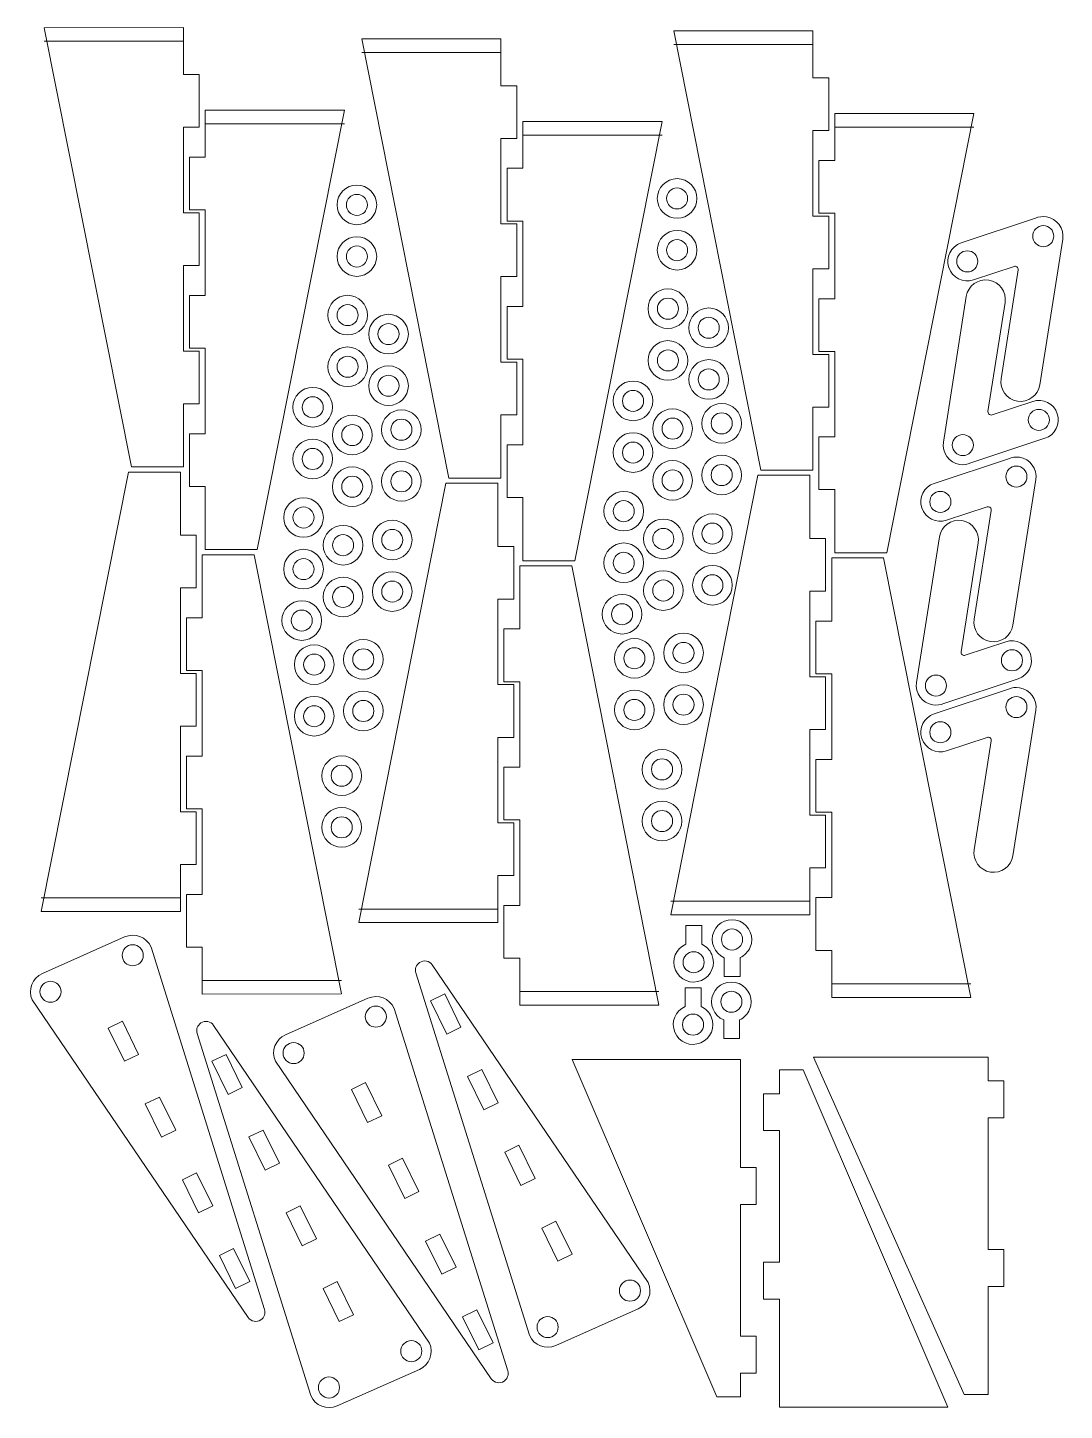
# Model space of a CAD drawing. Header units: millimetres. Extents: x 5 to 325, y 424 to 695.
# Drawn here: x 226.8 to 325.1, y 558.6 to 689.8 of the extents above; entities that cross this region are included whole.
import ezdxf

# ---------------------------------------------------------------- set-up
doc = ezdxf.new("R2010")
doc.units = ezdxf.units.MM
doc.header["$MEASUREMENT"] = 0
doc.layers.get('0').update_dxf_attribs({"lineweight": 0})

# ---------------------------------------------------------------- blocks, each defined once
blk = doc.blocks.new('Block_241')
at = {"color": 18, "lineweight": 9, "true_color": 0x000000}
blk.add_line((256.85, 680.64), (243.65, 680.64), dxfattribs=at)
blk.add_lwpolyline([(256.85, 681.93), (248.58, 640.24), (243.65, 640.24), (243.65, 646.24), (242.15, 646.24), (242.15, 651.24), (243.65, 651.24), (243.65, 659.36), (242.15, 659.36), (242.15, 664.36), (243.65, 664.36), (243.65, 672.48), (242.15, 672.48), (242.15, 677.48), (243.65, 677.48), (243.65, 681.93)], close=True, dxfattribs=at)
blk = doc.blocks.new('Block_242')
at = {"color": 18, "lineweight": 9, "true_color": 0x000000}
for radius in [1.88, 1]:
    blk.add_circle((292.64, 652.22), radius, dxfattribs=at)
blk = doc.blocks.new('Block_243')
at = {"color": 18, "lineweight": 9, "true_color": 0x000000}
for radius in [1.88, 1]:
    blk.add_circle((292.64, 647.32), radius, dxfattribs=at)
blk = doc.blocks.new('Block_244')
at = {"color": 18, "lineweight": 9, "true_color": 0x000000}
for radius in [1.88, 1]:
    blk.add_circle((288.41, 673.56), radius, dxfattribs=at)
blk = doc.blocks.new('Block_245')
at = {"color": 18, "lineweight": 9, "true_color": 0x000000}
for radius in [1.88, 1]:
    blk.add_circle((288.41, 668.65), radius, dxfattribs=at)
blk = doc.blocks.new('Block_246')
at = {"color": 18, "lineweight": 9, "true_color": 0x000000}
for radius in [1.88, 1]:
    blk.add_circle((291.76, 641.76), radius, dxfattribs=at)
blk = doc.blocks.new('Block_247')
at = {"color": 18, "lineweight": 9, "true_color": 0x000000}
for radius in [1.88, 1]:
    blk.add_circle((291.76, 636.86), radius, dxfattribs=at)
blk = doc.blocks.new('Block_248')
at = {"color": 18, "lineweight": 9, "true_color": 0x000000}
for radius in [1.88, 1]:
    blk.add_circle((287.54, 663.1), radius, dxfattribs=at)
blk = doc.blocks.new('Block_249')
at = {"color": 18, "lineweight": 9, "true_color": 0x000000}
for radius in [1.88, 1]:
    blk.add_circle((287.54, 658.19), radius, dxfattribs=at)
blk = doc.blocks.new('Block_250')
at = {"color": 18, "lineweight": 9, "true_color": 0x000000}
for radius in [1.88, 1]:
    blk.add_circle((284.23, 654.35), radius, dxfattribs=at)
blk = doc.blocks.new('Block_251')
at = {"color": 18, "lineweight": 9, "true_color": 0x000000}
for radius in [1.88, 1]:
    blk.add_circle((284.23, 649.45), radius, dxfattribs=at)
blk = doc.blocks.new('Block_252')
at = {"color": 18, "lineweight": 9, "true_color": 0x000000}
for radius in [1.88, 1]:
    blk.add_circle((287.98, 651.72), radius, dxfattribs=at)
blk = doc.blocks.new('Block_253')
at = {"color": 18, "lineweight": 9, "true_color": 0x000000}
for radius in [1.88, 1]:
    blk.add_circle((287.98, 646.81), radius, dxfattribs=at)
blk = doc.blocks.new('Block_254')
at = {"color": 18, "lineweight": 9, "true_color": 0x000000}
for radius in [1.88, 1]:
    blk.add_circle((283.35, 643.89), radius, dxfattribs=at)
blk = doc.blocks.new('Block_255')
at = {"color": 18, "lineweight": 9, "true_color": 0x000000}
for radius in [1.88, 1]:
    blk.add_circle((283.35, 638.99), radius, dxfattribs=at)
blk = doc.blocks.new('Block_256')
at = {"color": 18, "lineweight": 9, "true_color": 0x000000}
for radius in [1.88, 1]:
    blk.add_circle((287.1, 641.26), radius, dxfattribs=at)
blk = doc.blocks.new('Block_257')
at = {"color": 18, "lineweight": 9, "true_color": 0x000000}
for radius in [1.88, 1]:
    blk.add_circle((287.1, 636.36), radius, dxfattribs=at)
blk = doc.blocks.new('Block_258')
at = {"color": 18, "lineweight": 9, "true_color": 0x000000}
for radius in [1.88, 1]:
    blk.add_circle((286.98, 619.39), radius, dxfattribs=at)
blk = doc.blocks.new('Block_259')
at = {"color": 18, "lineweight": 9, "true_color": 0x000000}
for radius in [1.88, 1]:
    blk.add_circle((286.98, 614.49), radius, dxfattribs=at)
blk = doc.blocks.new('Block_260')
at = {"color": 18, "lineweight": 9, "true_color": 0x000000}
for radius in [1.88, 1]:
    blk.add_circle((283.19, 634.11), radius, dxfattribs=at)
blk = doc.blocks.new('Block_261')
at = {"color": 18, "lineweight": 9, "true_color": 0x000000}
blk.add_line((228.38, 688.48), (241.58, 688.48), dxfattribs=at)
blk.add_lwpolyline([(228.38, 689.76), (236.65, 648.08), (241.58, 648.08), (241.58, 654.08), (243.08, 654.08), (243.08, 659.08), (241.58, 659.08), (241.58, 667.19), (243.08, 667.19), (243.08, 672.19), (241.58, 672.19), (241.58, 680.31), (243.08, 680.31), (243.08, 685.31), (241.58, 685.31), (241.58, 689.77)], close=True, dxfattribs=at)
blk = doc.blocks.new('Block_262')
at = {"color": 18, "lineweight": 9, "true_color": 0x000000}
blk.add_line((228.1, 607.2), (241.3, 607.2), dxfattribs=at)
blk.add_lwpolyline([(228.1, 605.91), (236.37, 647.6), (241.3, 647.6), (241.3, 641.6), (242.8, 641.6), (242.8, 636.6), (241.3, 636.6), (241.3, 628.48), (242.8, 628.48), (242.8, 623.48), (241.3, 623.48), (241.3, 615.36), (242.8, 615.36), (242.8, 610.36), (241.3, 610.36), (241.3, 605.91)], close=True, dxfattribs=at)
blk = doc.blocks.new('Block_263')
at = {"color": 18, "lineweight": 9, "true_color": 0x000000}
blk.add_line((256.57, 599.36), (243.37, 599.36), dxfattribs=at)
blk.add_lwpolyline([(256.57, 598.08), (248.3, 639.76), (243.37, 639.76), (243.37, 633.76), (241.87, 633.76), (241.87, 628.76), (243.37, 628.76), (243.37, 620.65), (241.87, 620.65), (241.87, 615.65), (243.37, 615.65), (243.37, 607.53), (241.87, 607.53), (241.87, 602.53), (243.37, 602.53), (243.37, 598.07)], close=True, dxfattribs=at)
blk = doc.blocks.new('Block_264')
at = {"color": 18, "lineweight": 9, "true_color": 0x000000}
blk.add_line((286.98, 679.58), (273.78, 679.58), dxfattribs=at)
blk.add_lwpolyline([(286.98, 680.87), (278.7, 639.18), (273.78, 639.18), (273.78, 645.18), (272.28, 645.18), (272.28, 650.18), (273.78, 650.18), (273.78, 658.3), (272.28, 658.3), (272.28, 663.3), (273.78, 663.3), (273.78, 671.42), (272.28, 671.42), (272.28, 676.42), (273.78, 676.42), (273.78, 680.87)], close=True, dxfattribs=at)
blk = doc.blocks.new('Block_265')
at = {"color": 18, "lineweight": 9, "true_color": 0x000000}
blk.add_line((258.5, 687.42), (271.7, 687.42), dxfattribs=at)
blk.add_lwpolyline([(258.5, 688.71), (266.77, 647.02), (271.7, 647.02), (271.7, 653.02), (273.2, 653.02), (273.2, 658.02), (271.7, 658.02), (271.7, 666.14), (273.2, 666.14), (273.2, 671.14), (271.7, 671.14), (271.7, 679.26), (273.2, 679.26), (273.2, 684.26), (271.7, 684.26), (271.7, 688.71)], close=True, dxfattribs=at)
blk = doc.blocks.new('Block_266')
at = {"color": 18, "lineweight": 9, "true_color": 0x000000}
blk.add_line((258.22, 606.14), (271.42, 606.14), dxfattribs=at)
blk.add_lwpolyline([(258.22, 604.86), (266.49, 646.54), (271.42, 646.54), (271.42, 640.54), (272.92, 640.54), (272.92, 635.54), (271.42, 635.54), (271.42, 627.43), (272.92, 627.43), (272.92, 622.43), (271.42, 622.43), (271.42, 614.31), (272.92, 614.31), (272.92, 609.31), (271.42, 609.31), (271.42, 604.85)], close=True, dxfattribs=at)
blk = doc.blocks.new('Block_267')
at = {"color": 18, "lineweight": 9, "true_color": 0x000000}
blk.add_line((286.69, 598.31), (273.49, 598.31), dxfattribs=at)
blk.add_lwpolyline([(286.69, 597.02), (278.42, 638.71), (273.49, 638.71), (273.49, 632.71), (271.99, 632.71), (271.99, 627.71), (273.49, 627.71), (273.49, 619.59), (271.99, 619.59), (271.99, 614.59), (273.49, 614.59), (273.49, 606.47), (271.99, 606.47), (271.99, 601.47), (273.49, 601.47), (273.49, 597.02)], close=True, dxfattribs=at)
blk = doc.blocks.new('Block_268')
at = {"color": 18, "lineweight": 9, "true_color": 0x000000}
blk.add_line((316.56, 680.33), (303.36, 680.33), dxfattribs=at)
blk.add_lwpolyline([(316.56, 681.62), (308.29, 639.93), (303.36, 639.93), (303.36, 645.93), (301.86, 645.93), (301.86, 650.93), (303.36, 650.93), (303.36, 659.05), (301.86, 659.05), (301.86, 664.05), (303.36, 664.05), (303.36, 672.16), (301.86, 672.16), (301.86, 677.16), (303.36, 677.16), (303.36, 681.62)], close=True, dxfattribs=at)
blk = doc.blocks.new('Block_269')
at = {"color": 18, "lineweight": 9, "true_color": 0x000000}
blk.add_line((288.09, 688.17), (301.29, 688.17), dxfattribs=at)
blk.add_lwpolyline([(288.09, 689.45), (296.36, 647.77), (301.29, 647.77), (301.29, 653.77), (302.79, 653.77), (302.79, 658.77), (301.29, 658.77), (301.29, 666.88), (302.79, 666.88), (302.79, 671.88), (301.29, 671.88), (301.29, 680), (302.79, 680), (302.79, 685), (301.29, 685), (301.29, 689.46)], close=True, dxfattribs=at)
blk = doc.blocks.new('Block_270')
at = {"color": 18, "lineweight": 9, "true_color": 0x000000}
blk.add_line((287.8, 606.89), (301, 606.89), dxfattribs=at)
blk.add_lwpolyline([(287.8, 605.6), (296.07, 647.29), (301, 647.29), (301, 641.29), (302.5, 641.29), (302.5, 636.29), (301, 636.29), (301, 628.17), (302.5, 628.17), (302.5, 623.17), (301, 623.17), (301, 615.05), (302.5, 615.05), (302.5, 610.05), (301, 610.05), (301, 605.6)], close=True, dxfattribs=at)
blk = doc.blocks.new('Block_271')
at = {"color": 18, "lineweight": 9, "true_color": 0x000000}
blk.add_line((316.27, 599.05), (303.07, 599.05), dxfattribs=at)
blk.add_lwpolyline([(316.27, 597.76), (308, 639.45), (303.07, 639.45), (303.07, 633.45), (301.57, 633.45), (301.57, 628.45), (303.07, 628.45), (303.07, 620.34), (301.57, 620.34), (301.57, 615.34), (303.07, 615.34), (303.07, 607.22), (301.57, 607.22), (301.57, 602.22), (303.07, 602.22), (303.07, 597.76)], close=True, dxfattribs=at)
blk = doc.blocks.new('Block_272')
at = {"color": 18, "lineweight": 9, "true_color": 0x000000}
for radius in [1.88, 1]:
    blk.add_circle((291.41, 661.29), radius, dxfattribs=at)
blk = doc.blocks.new('Block_273')
at = {"color": 18, "lineweight": 9, "true_color": 0x000000}
for radius in [1.88, 1]:
    blk.add_circle((291.41, 656.39), radius, dxfattribs=at)
blk = doc.blocks.new('Block_274')
at = {"color": 18, "lineweight": 9, "true_color": 0x000000}
for radius in [1.88, 1]:
    blk.add_circle((289.02, 630.44), radius, dxfattribs=at)
blk = doc.blocks.new('Block_275')
at = {"color": 18, "lineweight": 9, "true_color": 0x000000}
for radius in [1.88, 1]:
    blk.add_circle((289.02, 625.53), radius, dxfattribs=at)
blk = doc.blocks.new('Block_276')
at = {"color": 18, "lineweight": 9, "true_color": 0x000000}
for radius in [1.88, 1]:
    blk.add_circle((284.36, 629.93), radius, dxfattribs=at)
blk = doc.blocks.new('Block_277')
at = {"color": 18, "lineweight": 9, "true_color": 0x000000}
for radius in [1.88, 1]:
    blk.add_circle((284.36, 625.03), radius, dxfattribs=at)
blk = doc.blocks.new('Block_278')
at = {"color": 18, "lineweight": 9, "true_color": 0x000000}
for radius in [1.88, 1]:
    blk.add_circle((262.26, 651.62), radius, dxfattribs=at)
blk = doc.blocks.new('Block_279')
at = {"color": 18, "lineweight": 9, "true_color": 0x000000}
for radius in [1.88, 1]:
    blk.add_circle((262.26, 646.72), radius, dxfattribs=at)
blk = doc.blocks.new('Block_280')
at = {"color": 18, "lineweight": 9, "true_color": 0x000000}
for radius in [1.88, 1]:
    blk.add_circle((258.04, 672.95), radius, dxfattribs=at)
blk = doc.blocks.new('Block_281')
at = {"color": 18, "lineweight": 9, "true_color": 0x000000}
for radius in [1.88, 1]:
    blk.add_circle((258.04, 668.05), radius, dxfattribs=at)
blk = doc.blocks.new('Block_282')
at = {"color": 18, "lineweight": 9, "true_color": 0x000000}
for radius in [1.88, 1]:
    blk.add_circle((261.39, 641.16), radius, dxfattribs=at)
blk = doc.blocks.new('Block_283')
at = {"color": 18, "lineweight": 9, "true_color": 0x000000}
for radius in [1.88, 1]:
    blk.add_circle((261.39, 636.26), radius, dxfattribs=at)
blk = doc.blocks.new('Block_284')
at = {"color": 18, "lineweight": 9, "true_color": 0x000000}
for radius in [1.88, 1]:
    blk.add_circle((257.16, 662.49), radius, dxfattribs=at)
blk = doc.blocks.new('Block_285')
at = {"color": 18, "lineweight": 9, "true_color": 0x000000}
for radius in [1.88, 1]:
    blk.add_circle((257.16, 657.59), radius, dxfattribs=at)
blk = doc.blocks.new('Block_286')
at = {"color": 18, "lineweight": 9, "true_color": 0x000000}
for radius in [1.88, 1]:
    blk.add_circle((253.85, 653.75), radius, dxfattribs=at)
blk = doc.blocks.new('Block_287')
at = {"color": 18, "lineweight": 9, "true_color": 0x000000}
for radius in [1.88, 1]:
    blk.add_circle((253.85, 648.84), radius, dxfattribs=at)
blk = doc.blocks.new('Block_288')
at = {"color": 18, "lineweight": 9, "true_color": 0x000000}
for radius in [1.88, 1]:
    blk.add_circle((257.6, 651.11), radius, dxfattribs=at)
blk = doc.blocks.new('Block_289')
at = {"color": 18, "lineweight": 9, "true_color": 0x000000}
for radius in [1.88, 1]:
    blk.add_circle((257.6, 646.21), radius, dxfattribs=at)
blk = doc.blocks.new('Block_290')
at = {"color": 18, "lineweight": 9, "true_color": 0x000000}
for radius in [1.88, 1]:
    blk.add_circle((252.98, 643.29), radius, dxfattribs=at)
blk = doc.blocks.new('Block_291')
at = {"color": 18, "lineweight": 9, "true_color": 0x000000}
for radius in [1.88, 1]:
    blk.add_circle((252.98, 638.39), radius, dxfattribs=at)
blk = doc.blocks.new('Block_292')
at = {"color": 18, "lineweight": 9, "true_color": 0x000000}
for radius in [1.88, 1]:
    blk.add_circle((256.73, 640.66), radius, dxfattribs=at)
blk = doc.blocks.new('Block_293')
at = {"color": 18, "lineweight": 9, "true_color": 0x000000}
for radius in [1.88, 1]:
    blk.add_circle((256.73, 635.75), radius, dxfattribs=at)
blk = doc.blocks.new('Block_294')
at = {"color": 18, "lineweight": 9, "true_color": 0x000000}
for radius in [1.88, 1]:
    blk.add_circle((256.6, 618.79), radius, dxfattribs=at)
blk = doc.blocks.new('Block_295')
at = {"color": 18, "lineweight": 9, "true_color": 0x000000}
for radius in [1.88, 1]:
    blk.add_circle((256.6, 613.89), radius, dxfattribs=at)
blk = doc.blocks.new('Block_296')
at = {"color": 18, "lineweight": 9, "true_color": 0x000000}
for radius in [1.88, 1]:
    blk.add_circle((252.81, 633.51), radius, dxfattribs=at)
blk = doc.blocks.new('Block_297')
at = {"color": 18, "lineweight": 9, "true_color": 0x000000}
for radius in [1.88, 1]:
    blk.add_circle((261.04, 660.69), radius, dxfattribs=at)
blk = doc.blocks.new('Block_298')
at = {"color": 18, "lineweight": 9, "true_color": 0x000000}
for radius in [1.88, 1]:
    blk.add_circle((261.04, 655.79), radius, dxfattribs=at)
blk = doc.blocks.new('Block_299')
at = {"color": 18, "lineweight": 9, "true_color": 0x000000}
for radius in [1.88, 1]:
    blk.add_circle((258.65, 629.83), radius, dxfattribs=at)
blk = doc.blocks.new('Block_300')
at = {"color": 18, "lineweight": 9, "true_color": 0x000000}
for radius in [1.88, 1]:
    blk.add_circle((258.65, 624.93), radius, dxfattribs=at)
blk = doc.blocks.new('Block_301')
at = {"color": 18, "lineweight": 9, "true_color": 0x000000}
for radius in [1.88, 1]:
    blk.add_circle((253.99, 629.33), radius, dxfattribs=at)
blk = doc.blocks.new('Block_302')
at = {"color": 18, "lineweight": 9, "true_color": 0x000000}
for radius in [1.88, 1]:
    blk.add_circle((253.99, 624.43), radius, dxfattribs=at)
blk = doc.blocks.new('Block_305')
at = {"color": 18, "lineweight": 9, "true_color": 0x000000}
for centre in [(320.17, 629.74), (312.96, 627.34)]:
    blk.add_circle(centre, 1, dxfattribs=at)
blk.add_open_spline([(315.34, 630.55), (315.34, 630.55), (316.96, 640.87), (316.96, 640.87), (317.12, 641.89), (316.43, 642.84), (315.41, 643), (314.4, 643.16), (313.45, 642.46), (313.29, 641.45), (313.29, 641.45), (311.12, 627.63), (311.12, 627.63), (310.96, 626.62), (311.66, 625.67), (312.67, 625.51), (313.02, 625.45), (313.39, 625.5), (313.71, 625.64), (313.71, 625.64), (320.75, 627.98), (320.75, 627.98), (321.72, 628.31), (322.24, 629.35), (321.92, 630.32), (321.6, 631.29), (320.55, 631.82), (319.58, 631.49), (319.58, 631.49), (315.73, 630.22), (315.73, 630.22), (315.69, 630.2), (315.64, 630.2), (315.59, 630.2), (315.43, 630.23), (315.32, 630.38), (315.34, 630.55)], degree=3, knots=[0, 0, 0, 0, 1, 1, 1, 2, 2, 2, 3, 3, 3, 4, 4, 4, 5, 5, 5, 6, 6, 6, 7, 7, 7, 8, 8, 8, 9, 9, 9, 10, 10, 10, 11, 11, 11, 12, 12, 12, 12], dxfattribs=at)
blk = doc.blocks.new('Block_314')
at = {"color": 18, "lineweight": 9, "true_color": 0x000000}
for points in [[(265.02, 597.43), (266.37, 598.09), (267.91, 594.94), (266.56, 594.28)], [(270.08, 587.1), (268.54, 590.24), (269.89, 590.9), (271.43, 587.76)], [(272.06, 583.06), (273.4, 583.72), (274.94, 580.57), (273.59, 579.91)], [(277.11, 572.73), (275.57, 575.87), (276.92, 576.53), (278.46, 573.39)]]:
    blk.add_lwpolyline(points, close=True, dxfattribs=at)
for centre in [(283.94, 569.93), (276.13, 566.47)]:
    blk.add_circle(centre, 1, dxfattribs=at)
blk.add_open_spline([(274.4, 565.7), (274.82, 564.74), (275.94, 564.31), (276.9, 564.73), (276.9, 564.73), (284.71, 568.19), (284.71, 568.19), (285.67, 568.61), (286.1, 569.74), (285.67, 570.69), (285.67, 570.69), (265.19, 600.83), (265.19, 600.83), (264.92, 601.23), (264.38, 601.33), (263.98, 601.06), (263.66, 600.84), (263.52, 600.44), (263.63, 600.08), (263.63, 600.08), (274.4, 565.7), (274.4, 565.7)], degree=3, knots=[0, 0, 0, 0, 1, 1, 1, 2, 2, 2, 3, 3, 3, 4, 4, 4, 5, 5, 5, 6, 6, 6, 7, 7, 7, 7], dxfattribs=at)
blk = doc.blocks.new('Block_315')
at = {"color": 18, "lineweight": 9, "true_color": 0x000000}
for points in [[(235.8, 595.49), (237.34, 592.35), (235.99, 591.69), (234.45, 594.83)], [(240.86, 585.16), (239.51, 584.5), (237.97, 587.64), (239.32, 588.3)], [(242.84, 581.12), (244.37, 577.97), (243.03, 577.31), (241.49, 580.46)], [(247.89, 570.79), (246.54, 570.13), (245, 573.27), (246.35, 573.93)]]:
    blk.add_lwpolyline(points, close=True, dxfattribs=at)
for centre in [(236.78, 601.75), (228.98, 598.29)]:
    blk.add_circle(centre, 1, dxfattribs=at)
blk.add_open_spline([(238.52, 602.52), (238.09, 603.48), (236.97, 603.91), (236.01, 603.49), (236.01, 603.49), (228.21, 600.03), (228.21, 600.03), (227.25, 599.6), (226.81, 598.48), (227.24, 597.52), (227.24, 597.52), (247.72, 567.39), (247.72, 567.39), (247.99, 566.99), (248.54, 566.88), (248.94, 567.16), (249.26, 567.37), (249.39, 567.77), (249.28, 568.14), (249.28, 568.14), (238.52, 602.52), (238.52, 602.52)], degree=3, knots=[0, 0, 0, 0, 1, 1, 1, 2, 2, 2, 3, 3, 3, 4, 4, 4, 5, 5, 5, 6, 6, 6, 7, 7, 7, 7], dxfattribs=at)
blk = doc.blocks.new('Block_316')
at = {"color": 18, "lineweight": 9, "true_color": 0x000000}
for points in [[(244.28, 591.69), (245.63, 592.35), (247.17, 589.21), (245.82, 588.55)], [(249.34, 581.37), (247.8, 584.51), (249.15, 585.17), (250.69, 582.02)], [(251.32, 577.32), (252.66, 577.98), (254.2, 574.84), (252.86, 574.18)], [(256.37, 566.99), (254.83, 570.14), (256.18, 570.8), (257.72, 567.65)]]:
    blk.add_lwpolyline(points, close=True, dxfattribs=at)
for centre in [(263.2, 564.19), (255.39, 560.74)]:
    blk.add_circle(centre, 1, dxfattribs=at)
blk.add_open_spline([(253.66, 559.97), (254.08, 559.01), (255.2, 558.57), (256.16, 559), (256.16, 559), (263.97, 562.45), (263.97, 562.45), (264.93, 562.88), (265.36, 564), (264.93, 564.96), (264.93, 564.96), (244.45, 595.1), (244.45, 595.1), (244.18, 595.5), (243.64, 595.6), (243.24, 595.33), (242.92, 595.11), (242.78, 594.71), (242.89, 594.34), (242.89, 594.34), (253.66, 559.97), (253.66, 559.97)], degree=3, knots=[0, 0, 0, 0, 1, 1, 1, 2, 2, 2, 3, 3, 3, 4, 4, 4, 5, 5, 5, 6, 6, 6, 7, 7, 7, 7], dxfattribs=at)
blk = doc.blocks.new('Block_317')
at = {"color": 18, "lineweight": 9, "true_color": 0x000000}
for points in [[(258.87, 589.67), (260.41, 586.53), (259.06, 585.87), (257.52, 589.01)], [(263.92, 579.34), (262.58, 578.68), (261.04, 581.83), (262.38, 582.49)], [(265.9, 575.3), (267.44, 572.16), (266.09, 571.5), (264.55, 574.64)], [(270.96, 564.97), (269.61, 564.31), (268.07, 567.46), (269.42, 568.11)]]:
    blk.add_lwpolyline(points, close=True, dxfattribs=at)
for centre in [(259.84, 595.93), (252.04, 592.47)]:
    blk.add_circle(centre, 1, dxfattribs=at)
blk.add_open_spline([(261.58, 596.7), (261.16, 597.66), (260.03, 598.09), (259.08, 597.67), (259.08, 597.67), (251.27, 594.21), (251.27, 594.21), (250.31, 593.79), (249.88, 592.66), (250.31, 591.7), (250.31, 591.7), (270.79, 561.57), (270.79, 561.57), (271.06, 561.17), (271.6, 561.07), (272, 561.34), (272.32, 561.55), (272.46, 561.95), (272.35, 562.32), (272.35, 562.32), (261.58, 596.7), (261.58, 596.7)], degree=3, knots=[0, 0, 0, 0, 1, 1, 1, 2, 2, 2, 3, 3, 3, 4, 4, 4, 5, 5, 5, 6, 6, 6, 7, 7, 7, 7], dxfattribs=at)
blk = doc.blocks.new('Block_318')
at = {"color": 18, "lineweight": 9, "true_color": 0x000000}
for centre in [(320.59, 625.3), (313.38, 622.91)]:
    blk.add_circle(centre, 1, dxfattribs=at)
blk.add_open_spline([(318.21, 622.1), (318.21, 622.1), (316.58, 611.77), (316.58, 611.77), (316.42, 610.76), (317.12, 609.81), (318.13, 609.65), (319.15, 609.49), (320.1, 610.18), (320.26, 611.2), (320.26, 611.2), (322.43, 625.01), (322.43, 625.01), (322.59, 626.03), (321.89, 626.98), (320.88, 627.14), (320.52, 627.19), (320.16, 627.15), (319.83, 627), (319.83, 627), (312.8, 624.66), (312.8, 624.66), (311.83, 624.34), (311.3, 623.29), (311.62, 622.32), (311.95, 621.35), (312.99, 620.83), (313.96, 621.15), (313.96, 621.15), (317.81, 622.43), (317.81, 622.43), (317.86, 622.45), (317.91, 622.45), (317.96, 622.44), (318.12, 622.42), (318.23, 622.26), (318.21, 622.1)], degree=3, knots=[0, 0, 0, 0, 1, 1, 1, 2, 2, 2, 3, 3, 3, 4, 4, 4, 5, 5, 5, 6, 6, 6, 7, 7, 7, 8, 8, 8, 9, 9, 9, 10, 10, 10, 11, 11, 11, 12, 12, 12, 12], dxfattribs=at)
blk = doc.blocks.new('Block_319')
at = {"color": 18, "lineweight": 9, "true_color": 0x000000}
blk.add_circle((289.98, 601.09), 1, dxfattribs=at)
blk.add_open_spline([(289.24, 602.81), (288.29, 602.41), (287.85, 601.31), (288.25, 600.35), (288.66, 599.4), (289.76, 598.96), (290.71, 599.36), (291.66, 599.77), (292.11, 600.87), (291.7, 601.82), (291.52, 602.26), (291.18, 602.6), (290.74, 602.8), (290.74, 602.8), (290.74, 604.59), (290.74, 604.59), (290.74, 604.59), (289.24, 604.59), (289.24, 604.59), (289.24, 604.59), (289.24, 602.81), (289.24, 602.81)], degree=3, knots=[0, 0, 0, 0, 1, 1, 1, 2, 2, 2, 3, 3, 3, 4, 4, 4, 5, 5, 5, 6, 6, 6, 7, 7, 7, 7], dxfattribs=at)
blk = doc.blocks.new('Block_320')
at = {"color": 18, "lineweight": 9, "true_color": 0x000000}
blk.add_circle((293.62, 603.25), 1, dxfattribs=at)
blk.add_open_spline([(292.88, 601.52), (291.93, 601.93), (291.49, 603.03), (291.89, 603.98), (292.3, 604.94), (293.4, 605.38), (294.35, 604.98), (295.3, 604.57), (295.75, 603.47), (295.34, 602.52), (295.16, 602.08), (294.81, 601.73), (294.38, 601.54), (294.38, 601.54), (294.38, 599.75), (294.38, 599.75), (294.38, 599.75), (292.88, 599.75), (292.88, 599.75), (292.88, 599.75), (292.88, 601.52), (292.88, 601.52)], degree=3, knots=[0, 0, 0, 0, 1, 1, 1, 2, 2, 2, 3, 3, 3, 4, 4, 4, 5, 5, 5, 6, 6, 6, 7, 7, 7, 7], dxfattribs=at)
blk = doc.blocks.new('Block_321')
at = {"color": 18, "lineweight": 9, "true_color": 0x000000}
blk.add_circle((289.92, 595.17), 1, dxfattribs=at)
blk.add_open_spline([(289.19, 596.9), (288.23, 596.49), (287.79, 595.39), (288.2, 594.44), (288.6, 593.49), (289.7, 593.04), (290.65, 593.45), (291.61, 593.85), (292.05, 594.95), (291.65, 595.91), (291.46, 596.34), (291.12, 596.69), (290.69, 596.88), (290.69, 596.88), (290.69, 598.67), (290.69, 598.67), (290.69, 598.67), (289.19, 598.67), (289.19, 598.67), (289.19, 598.67), (289.19, 596.9), (289.19, 596.9)], degree=3, knots=[0, 0, 0, 0, 1, 1, 1, 2, 2, 2, 3, 3, 3, 4, 4, 4, 5, 5, 5, 6, 6, 6, 7, 7, 7, 7], dxfattribs=at)
blk = doc.blocks.new('Block_322')
at = {"color": 18, "lineweight": 9, "true_color": 0x000000}
blk.add_circle((293.56, 597.34), 1, dxfattribs=at)
blk.add_open_spline([(292.83, 595.61), (291.87, 596.02), (291.43, 597.12), (291.83, 598.07), (292.24, 599.02), (293.34, 599.47), (294.29, 599.06), (295.25, 598.66), (295.69, 597.56), (295.29, 596.6), (295.1, 596.17), (294.76, 595.82), (294.33, 595.62), (294.33, 595.62), (294.33, 593.84), (294.33, 593.84), (294.33, 593.84), (292.83, 593.84), (292.83, 593.84), (292.83, 593.84), (292.83, 595.61), (292.83, 595.61)], degree=3, knots=[0, 0, 0, 0, 1, 1, 1, 2, 2, 2, 3, 3, 3, 4, 4, 4, 5, 5, 5, 6, 6, 6, 7, 7, 7, 7], dxfattribs=at)
blk = doc.blocks.new('Block_335')
at = {"color": 18, "lineweight": 9, "true_color": 0x000000}
for centre in [(320.59, 647.17), (313.38, 644.77)]:
    blk.add_circle(centre, 1, dxfattribs=at)
blk.add_open_spline([(318.21, 643.96), (318.21, 643.96), (316.58, 633.64), (316.58, 633.64), (316.42, 632.62), (317.12, 631.67), (318.13, 631.51), (319.15, 631.36), (320.1, 632.05), (320.26, 633.06), (320.26, 633.06), (322.43, 646.88), (322.43, 646.88), (322.59, 647.89), (321.89, 648.85), (320.88, 649), (320.52, 649.06), (320.16, 649.01), (319.83, 648.87), (319.83, 648.87), (312.8, 646.53), (312.8, 646.53), (311.83, 646.2), (311.3, 645.16), (311.62, 644.19), (311.95, 643.22), (312.99, 642.69), (313.96, 643.02), (313.96, 643.02), (317.81, 644.3), (317.81, 644.3), (317.86, 644.31), (317.91, 644.32), (317.96, 644.31), (318.12, 644.28), (318.23, 644.13), (318.21, 643.96)], degree=3, knots=[0, 0, 0, 0, 1, 1, 1, 2, 2, 2, 3, 3, 3, 4, 4, 4, 5, 5, 5, 6, 6, 6, 7, 7, 7, 8, 8, 8, 9, 9, 9, 10, 10, 10, 11, 11, 11, 12, 12, 12, 12], dxfattribs=at)
blk = doc.blocks.new('Block_336')
at = {"color": 18, "lineweight": 9, "true_color": 0x000000}
for centre in [(322.72, 652.55), (315.51, 650.16)]:
    blk.add_circle(centre, 1, dxfattribs=at)
blk.add_open_spline([(317.89, 653.36), (317.89, 653.36), (319.52, 663.69), (319.52, 663.69), (319.67, 664.7), (318.98, 665.65), (317.97, 665.81), (316.95, 665.97), (316, 665.28), (315.84, 664.26), (315.84, 664.26), (313.67, 650.45), (313.67, 650.45), (313.51, 649.43), (314.21, 648.48), (315.22, 648.32), (315.58, 648.27), (315.94, 648.31), (316.26, 648.46), (316.26, 648.46), (323.3, 650.8), (323.3, 650.8), (324.27, 651.12), (324.8, 652.17), (324.47, 653.14), (324.15, 654.11), (323.1, 654.63), (322.14, 654.31), (322.14, 654.31), (318.29, 653.03), (318.29, 653.03), (318.24, 653.01), (318.19, 653.01), (318.14, 653.02), (317.98, 653.04), (317.87, 653.2), (317.89, 653.36)], degree=3, knots=[0, 0, 0, 0, 1, 1, 1, 2, 2, 2, 3, 3, 3, 4, 4, 4, 5, 5, 5, 6, 6, 6, 7, 7, 7, 8, 8, 8, 9, 9, 9, 10, 10, 10, 11, 11, 11, 12, 12, 12, 12], dxfattribs=at)
blk = doc.blocks.new('Block_337')
at = {"color": 18, "lineweight": 9, "true_color": 0x000000}
for centre in [(323.14, 669.98), (315.93, 667.59)]:
    blk.add_circle(centre, 1, dxfattribs=at)
blk.add_open_spline([(320.76, 666.78), (320.76, 666.78), (319.14, 656.45), (319.14, 656.45), (318.98, 655.44), (319.67, 654.49), (320.68, 654.33), (321.7, 654.17), (322.65, 654.86), (322.81, 655.88), (322.81, 655.88), (324.98, 669.69), (324.98, 669.69), (325.14, 670.71), (324.44, 671.66), (323.43, 671.82), (323.08, 671.87), (322.71, 671.83), (322.39, 671.68), (322.39, 671.68), (315.35, 669.34), (315.35, 669.34), (314.38, 669.02), (313.85, 667.97), (314.18, 667), (314.5, 666.03), (315.55, 665.51), (316.52, 665.83), (316.52, 665.83), (320.37, 667.11), (320.37, 667.11), (320.41, 667.13), (320.46, 667.13), (320.51, 667.12), (320.67, 667.1), (320.78, 666.94), (320.76, 666.78)], degree=3, knots=[0, 0, 0, 0, 1, 1, 1, 2, 2, 2, 3, 3, 3, 4, 4, 4, 5, 5, 5, 6, 6, 6, 7, 7, 7, 8, 8, 8, 9, 9, 9, 10, 10, 10, 11, 11, 11, 12, 12, 12, 12], dxfattribs=at)

msp = doc.modelspace()

# ---------------------------------------------------------------- linework, layer by layer
at = {"color": 18, "lineweight": 9, "true_color": 0x000000}
for points in [[(295.92, 562.11), (294.42, 562.11), (294.42, 559.86), (292.17, 559.86), (278.46, 591.86), (294.42, 591.86), (294.42, 581.61), (295.92, 581.61), (295.92, 578.11), (294.42, 578.11), (294.42, 565.61), (295.92, 565.61)], [(319.4, 589.83), (317.9, 589.83), (317.9, 592.08), (301.36, 592.08), (315.65, 560.08), (317.9, 560.08), (317.9, 570.33), (319.4, 570.33), (319.4, 573.83), (317.9, 573.83), (317.9, 586.33), (319.4, 586.33)], [(296.61, 588.62), (298.11, 588.62), (298.11, 590.87), (300.36, 590.87), (314.08, 558.87), (298.11, 558.87), (298.11, 569.12), (296.61, 569.12), (296.61, 572.62), (298.11, 572.62), (298.11, 585.12), (296.61, 585.12)]]:
    msp.add_lwpolyline(points, close=True, dxfattribs=at)

# ---------------------------------------------------------------- block references
for name in ['Block_261', 'Block_269', 'Block_265', 'Block_241', 'Block_268', 'Block_264', 'Block_280', 'Block_244', 'Block_337', 'Block_245', 'Block_281', 'Block_336', 'Block_284', 'Block_248', 'Block_297', 'Block_272', 'Block_249', 'Block_285', 'Block_298', 'Block_273', 'Block_250', 'Block_286', 'Block_278', 'Block_252', 'Block_242', 'Block_288', 'Block_287', 'Block_251', 'Block_279', 'Block_253', 'Block_243', 'Block_335', 'Block_262', 'Block_289', 'Block_270', 'Block_266', 'Block_254', 'Block_290', 'Block_282', 'Block_256', 'Block_246', 'Block_305', 'Block_292', 'Block_291', 'Block_255', 'Block_263', 'Block_271', 'Block_293', 'Block_283', 'Block_267', 'Block_257', 'Block_247', 'Block_296', 'Block_260', 'Block_301', 'Block_299', 'Block_276', 'Block_274', 'Block_275', 'Block_318', 'Block_302', 'Block_300', 'Block_277', 'Block_294', 'Block_258', 'Block_295', 'Block_259', 'Block_320', 'Block_315', 'Block_319', 'Block_314', 'Block_321', 'Block_322', 'Block_317', 'Block_316']:
    msp.add_blockref(name, (0, 0))

doc.saveas('drawing.dxf')
